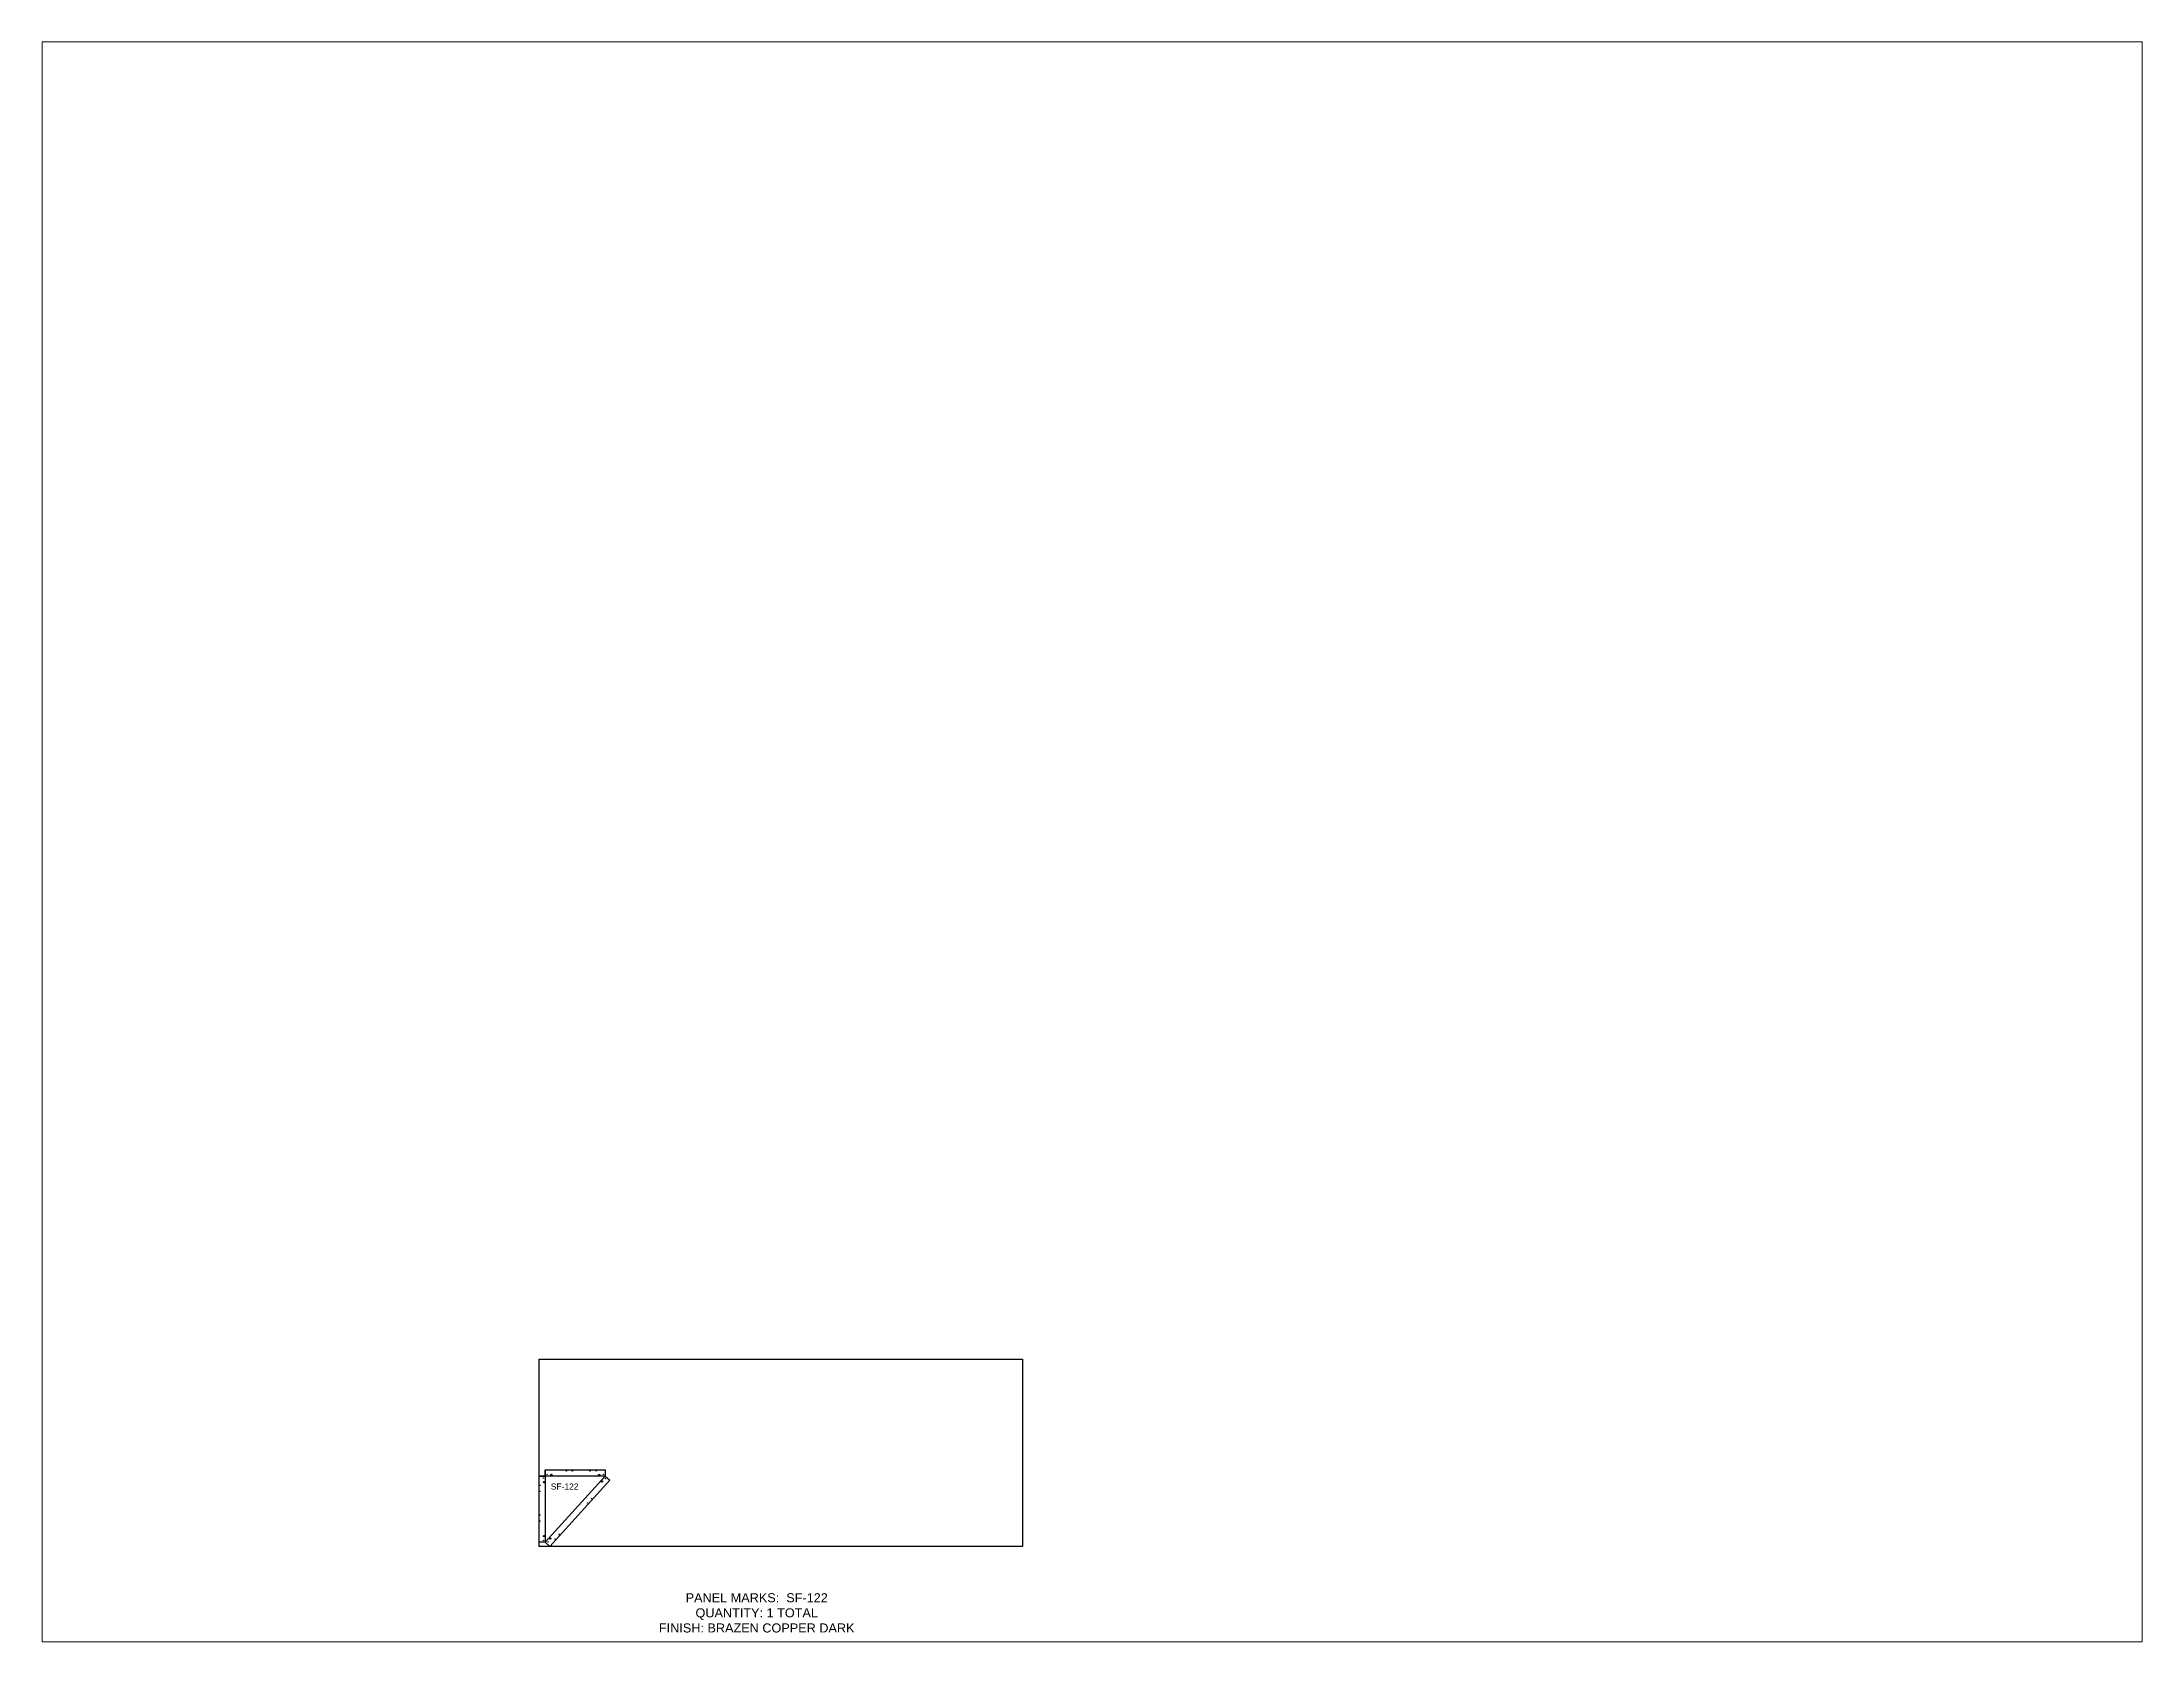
# Paper-space layout 'Layout1' of a CAD drawing. Header units: inches. Extents: x 1.05 to 9.45, y 0.8 to 7.2.
# The model-space entities are those that its viewports show. They can reach past a viewport. Long polylines and large blocks are cut down to what shows.
import ezdxf

# ---------------------------------------------------------------- set-up
doc = ezdxf.new("R2010")
doc.units = ezdxf.units.IN
doc.header["$MEASUREMENT"] = 0
doc.linetypes.add('HIDDEN', pattern=[0.375, 0.25, -0.125])
doc.linetypes.add('PHANTOM', pattern=[2.5, 1.25, -0.25, 0.25, -0.25, 0.25, -0.25])
for name, color, linetype in [('CUT', 7, 'Continuous'), ('DIMS', 1, 'Continuous'), ('HOLES', 6, 'Continuous'), ('ROUT', 1, 'HIDDEN'), ('SHEET', 5, 'PHANTOM'), ('TEXT', 2, 'PHANTOM'), ('V135', 4, 'HIDDEN'), ('WEEPS', 3, 'HIDDEN')]:
    doc.layers.add(name, color=color, linetype=linetype)
doc.styles.get("Standard").update_dxf_attribs({"font": 'arial.ttf'})

msp = doc.modelspace()

# ---------------------------------------------------------------- linework, layer by layer
at = {"layer": 'CUT', "ltscale": 0.25}
msp.add_lwpolyline([(3.59, 0), (2.06, 1.39), (0, 1.39), (0, 23.26), (2.06, 23.26), (2.06, 25.32), (21.91, 25.32), (21.91, 23.26), (23.44, 21.87)], close=True, dxfattribs=at)
at = {"layer": 'HOLES', "ltscale": 0.25}
for centre in [(1.44, 22.63), (2.69, 23.88), (9.07, 24.95), (11.07, 24.95), (16.91, 24.95), (18.91, 24.95), (21.29, 23.88), (21.95, 22.38), (0.37, 20.26), (0.37, 18.26), (16.08, 14.32), (17.42, 15.8), (0.37, 10.39), (0.37, 8.39), (1.44, 2.01), (2.95, 1.43), (5.33, 2.47), (6.67, 3.95)]:
    msp.add_circle(centre, 0.0625, dxfattribs=at)
at = {"layer": 'ROUT', "ltscale": 0.25}
msp.add_lwpolyline([(2.06, 25.32), (2.06, 1.39), (21.91, 23.26), (0, 23.26)], dxfattribs=at)
at = {"layer": 'SHEET'}
msp.add_lwpolyline([(0, 62), (160, 62), (160, 0), (0, 0)], close=True, dxfattribs=at)
at = {"layer": 'V135'}
for points in [[(21.91, 25.32), (21.91, 23.26), (23.44, 21.87)], [(3.59, 0), (2.06, 1.39), (0, 1.39)]]:
    msp.add_lwpolyline(points, dxfattribs=at)
at = {"layer": 'WEEPS', "ltscale": 0.25}
for centre in [(1.66, 21.26), (4.06, 23.67), (19.91, 23.67), (20.87, 21.5), (1.66, 3.39), (3.71, 2.59)]:
    msp.add_circle(centre, 0.188, dxfattribs=at)

# ---------------------------------------------------------------- texts
at = {"layer": 'DIMS', "ltscale": 0.25, "insert": (8.48, 20.82), "char_height": 2, "attachment_point": 2}
msp.add_mtext_dynamic_manual_height_columns('SF-122', width=3.0859, gutter_width=10, heights=[2.07], dxfattribs=at)
at = {"layer": 'TEXT', "insert": (72.05, -22.01), "char_height": 3, "attachment_point": 5}
msp.add_mtext_dynamic_manual_height_columns('\\pxt44;PANEL MARKS:  SF-122\\P\\ptz;QUANTITY: 1 TOTAL\\PFINISH: BRAZEN COPPER DARK', width=199.7409, gutter_width=1, heights=[0], dxfattribs=at)

psp = doc.layouts.get("Layout1")

# ---------------------------------------------------------------- viewports
at = {"layer": 'CUT'}
psp.add_viewport(center=(5.25, 4), size=(8.4, 6.4), view_center_point=(183.0157, 233.1318), view_height=529.538938, dxfattribs=at)

doc.saveas('drawing.dxf')
